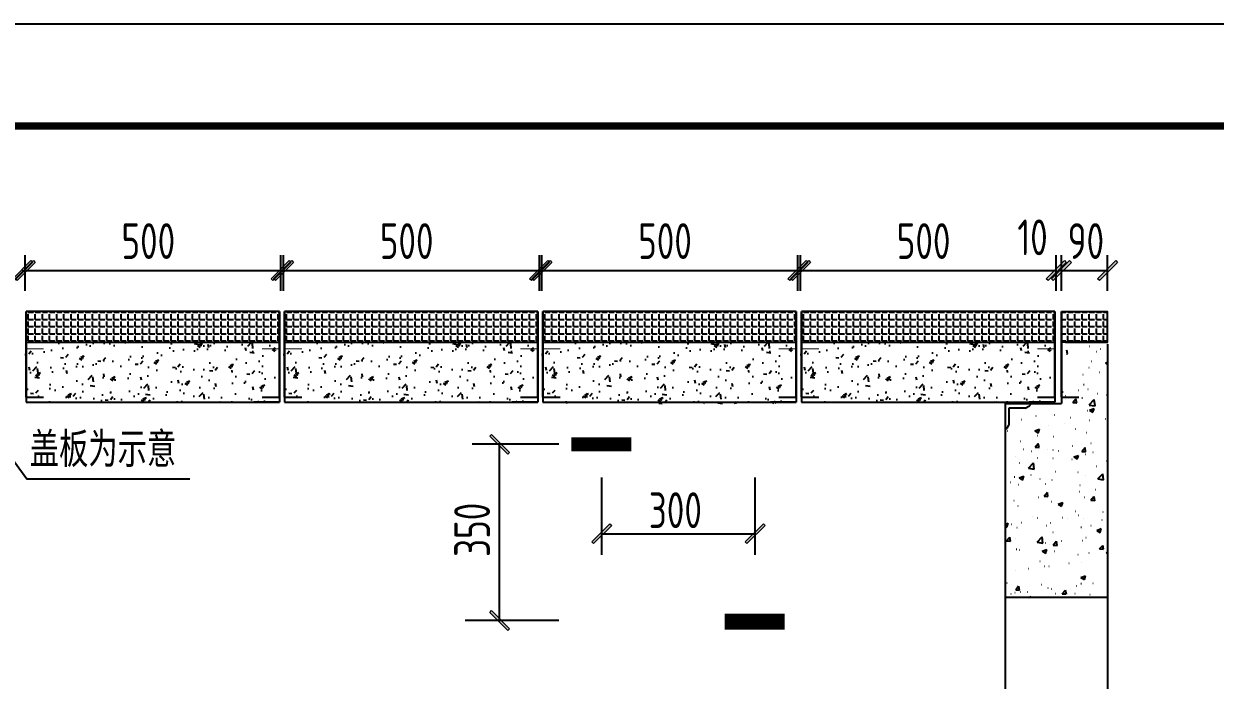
# Model space of a CAD drawing. Extents: x 2969 to 3809, y -1283 to -33.
# Drawn here: x 3081.2 to 3197.6, y -97.2 to -33 of the extents above; entities that cross this region are included whole.
import ezdxf
from ezdxf.enums import TextEntityAlignment as Align

# ---------------------------------------------------------------- set-up
doc = ezdxf.new("R2010")
doc.units = 0
doc.header["$LTSCALE"] = 10
for name, color, linetype in [('0-TK', 7, 'Continuous'), ('图层 1', 7, 'Continuous'), ('填充', 8, 'Continuous'), ('尺寸标注', 1, 'Continuous'), ('文字', 3, 'Continuous'), ('标注引线', 3, 'Continuous'), ('爬梯', 4, 'Continuous'), ('轮廓', 7, 'Continuous')]:
    doc.layers.add(name, color=color, linetype=linetype)
doc.styles.add('GJ', font='tssdeng.shx', dxfattribs={"width": 0.75, "bigfont": 'hztxt.shx'})
doc.styles.add('HZTXT', font='仿宋_GB2312_0.ttf', dxfattribs={"width": 0.6, "height": 1.25})
pattern_1 = [(0, (-231481.3498, -64504.8342), (0, 0.6985), [0.508, -0.1905]), (90, (-231481.3498, -64504.8342), (-0.6985, 4e-17), [0.508, -0.1905])]

# ---------------------------------------------------------------- blocks, each defined once
blk = doc.blocks.new('K-建筑标记')
at = {"lineweight": 5}
blk.add_hatch(color=256, dxfattribs=at).paths.add_polyline_path([(0.97, 0.8), (0.8, 0.97), (-0.97, -0.8), (-0.8, -0.97)])
blk.add_lwpolyline([(-0.8, -0.97), (-0.97, -0.8), (0.8, 0.97), (0.97, 0.8)], close=True, dxfattribs=at)
blk.add_lwpolyline([(0.09, -0.09), (-0.09, 0.09)], dxfattribs=at)

msp = doc.modelspace()

# ---------------------------------------------------------------- hatches: boundary and pattern name
at = {"layer": '填充'}
h = msp.add_hatch(dxfattribs=at)
h.set_pattern_fill('ANGLE', color=256, scale=0.1, style=0)
h.set_pattern_definition([(0, (-231557.1496, -64504.8342), (0, 0.6985), [0.508, -0.1905]), (90, (-231557.1496, -64504.8342), (-0.6985, 4e-17), [0.508, -0.1905])])
h.paths.add_polyline_path([(3106.143, -64.142), (3106.143, -61.134), (3103.648, -61.134), (3081.369, -61.134), (3081.369, -64.142)])
h = msp.add_hatch(dxfattribs=at)
h.set_pattern_fill('ANGLE', color=256, scale=0.1, style=0)
h.set_pattern_definition([(0, (-231531.89255, -64504.8342), (0, 0.6985), [0.508, -0.1905]), (90, (-231531.89255, -64504.8342), (-0.6985, 4e-17), [0.508, -0.1905])])
h.paths.add_polyline_path([(3131.4, -64.142), (3131.4, -61.134), (3128.905, -61.134), (3106.626, -61.134), (3106.626, -64.142)])
h = msp.add_hatch(dxfattribs=at)
h.set_pattern_fill('ANGLE', color=256, scale=0.1, style=0)
h.set_pattern_definition([(0, (-231506.6358, -64504.8342), (0, 0.6985), [0.508, -0.1905]), (90, (-231506.6358, -64504.8342), (-0.6985, 4e-17), [0.508, -0.1905])])
h.paths.add_polyline_path([(3156.657, -64.142), (3156.657, -61.134), (3154.162, -61.134), (3131.883, -61.134), (3131.883, -64.142)])
h = msp.add_hatch(dxfattribs=at)
h.set_pattern_fill('ANGLE', color=256, scale=0.1, style=0)
h.set_pattern_definition(pattern_1)
h.paths.add_polyline_path([(3181.943, -64.142), (3181.943, -61.134), (3179.448, -61.134), (3157.169, -61.134), (3157.169, -64.142)])
h = msp.add_hatch(dxfattribs=at)
h.set_pattern_fill('ANGLE', color=256, scale=0.1, style=0)
h.set_pattern_definition(pattern_1)
h.paths.add_polyline_path([(3187.063, -64.142), (3187.063, -61.134), (3182.599, -61.134), (3182.599, -64.142)])
h = msp.add_hatch(dxfattribs=at)
h.set_pattern_fill('AR-CONC', color=256, scale=0.02, style=0)
h.set_pattern_definition([(50, (-231557.1496, -64504.8342), (3.64369338, -0.31878171), [0.381, -4.191]), (355, (-231557.1496, -64504.8342), (-0.70485652, 3.82113286), [0.3048, -3.3528]), (100.451, (-231556.846, -64504.8608), (2.938850033, 3.502333756), [0.3238, -3.5618]), (46.1842, (-231557.1496, -64503.818), (5.42158082, -0.84084656), [0.5715, -6.2865]), (96.6356, (-231556.698, -64503.8883), (4.74808469, 4.94851112), [0.4857, -5.3427]), (351.184, (-231557.1496, -64503.818), (4.74809212, 4.94850236), [0.4572, -5.0292]), (21, (-231556.6416, -64504.0722), (3.032297597, -2.04531037), [0.381, -4.191]), (326, (-231556.6416, -64504.0722), (1.236040567, 3.68375932), [0.3048, -3.3528]), (71.4514, (-231556.389, -64504.2427), (4.268329815, 1.638457154), [0.3238, -3.5618]), (37.5, (-231557.1496, -64504.8342), (0.061772065, 1.6911007775), [0, -3.31216, 0, -3.4036, 0, -3.3655]), (7.5, (-231557.1496, -64504.8342), (1.33639325, 2.003611496), [0, -1.94056, 0, -3.23596, 0, -1.2827]), (327.5, (-231558.2825, -64504.8342), (2.711811903, -0.11457488), [0, -1.27, 0, -3.9624, 0, -5.2578]), (317.5, (-231558.7905, -64504.8342), (2.962583628, 0.50852982), [0, -1.651, 0, -2.63144, 0, -3.7338])])
h.paths.add_polyline_path([(3081.238, -70.018), (3105.762, -70.018), (3105.762, -64.142), (3081.238, -64.142)])
h = msp.add_hatch(dxfattribs=at)
h.set_pattern_fill('AR-CONC', color=256, scale=0.02, style=0)
h.set_pattern_definition([(50, (-231531.8926, -64504.8342), (3.64369338, -0.31878171), [0.381, -4.191]), (355, (-231531.8926, -64504.8342), (-0.70485652, 3.82113286), [0.3048, -3.3528]), (100.451, (-231531.589, -64504.8608), (2.938850033, 3.502333756), [0.3238, -3.5618]), (46.1842, (-231531.8926, -64503.818), (5.42158082, -0.84084656), [0.5715, -6.2865]), (96.6356, (-231531.441, -64503.8883), (4.74808469, 4.94851112), [0.4857, -5.3427]), (351.184, (-231531.8926, -64503.818), (4.74809212, 4.94850236), [0.4572, -5.0292]), (21, (-231531.3846, -64504.0722), (3.032297597, -2.04531037), [0.381, -4.191]), (326, (-231531.3846, -64504.0722), (1.236040567, 3.68375932), [0.3048, -3.3528]), (71.4514, (-231531.132, -64504.2427), (4.268329815, 1.638457154), [0.3238, -3.5618]), (37.5, (-231531.8926, -64504.8342), (0.061772065, 1.6911007775), [0, -3.31216, 0, -3.4036, 0, -3.3655]), (7.5, (-231531.8926, -64504.8342), (1.33639325, 2.003611496), [0, -1.94056, 0, -3.23596, 0, -1.2827]), (327.5, (-231533.0254, -64504.8342), (2.711811903, -0.11457488), [0, -1.27, 0, -3.9624, 0, -5.2578]), (317.5, (-231533.5334, -64504.8342), (2.962583628, 0.50852982), [0, -1.651, 0, -2.63144, 0, -3.7338])])
h.paths.add_polyline_path([(3106.495, -70.018), (3131.019, -70.018), (3131.019, -64.142), (3106.495, -64.142)])
h = msp.add_hatch(dxfattribs=at)
h.set_pattern_fill('AR-CONC', color=256, scale=0.02, style=0)
h.set_pattern_definition([(50, (-231506.6358, -64504.8342), (3.64369338, -0.31878171), [0.381, -4.191]), (355, (-231506.6358, -64504.8342), (-0.70485652, 3.82113286), [0.3048, -3.3528]), (100.451, (-231506.332, -64504.8608), (2.938850033, 3.502333756), [0.3238, -3.5618]), (46.1842, (-231506.6358, -64503.818), (5.42158082, -0.84084656), [0.5715, -6.2865]), (96.6356, (-231506.184, -64503.8883), (4.74808469, 4.94851112), [0.4857, -5.3427]), (351.184, (-231506.636, -64503.818), (4.74809212, 4.94850236), [0.4572, -5.0292]), (21, (-231506.1278, -64504.0722), (3.032297597, -2.04531037), [0.381, -4.191]), (326, (-231506.1278, -64504.0722), (1.236040567, 3.68375932), [0.3048, -3.3528]), (71.4514, (-231505.875, -64504.2427), (4.268329815, 1.638457154), [0.3238, -3.5618]), (37.5, (-231506.6358, -64504.8342), (0.061772065, 1.6911007775), [0, -3.31216, 0, -3.4036, 0, -3.3655]), (7.5, (-231506.6358, -64504.8342), (1.33639325, 2.003611496), [0, -1.94056, 0, -3.23596, 0, -1.2827]), (327.5, (-231507.7686, -64504.8342), (2.711811903, -0.11457488), [0, -1.27, 0, -3.9624, 0, -5.2578]), (317.5, (-231508.2766, -64504.8342), (2.962583628, 0.50852982), [0, -1.651, 0, -2.63144, 0, -3.7338])])
h.paths.add_polyline_path([(3156.276, -64.142), (3131.752, -64.142), (3131.752, -70.148), (3156.276, -70.148)])
h = msp.add_hatch(dxfattribs=at)
h.set_pattern_fill('AR-CONC', color=256, scale=0.02, style=0)
h.set_pattern_definition([(50, (-231481.3498, -64504.8342), (3.64369338, -0.31878171), [0.381, -4.191]), (355, (-231481.3498, -64504.8342), (-0.70485652, 3.82113286), [0.3048, -3.3528]), (100.451, (-231481.046, -64504.8608), (2.938850033, 3.502333756), [0.3238, -3.5618]), (46.1842, (-231481.35, -64503.818), (5.42158082, -0.84084656), [0.5715, -6.2865]), (96.6356, (-231480.898, -64503.8883), (4.74808469, 4.94851112), [0.4857, -5.3427]), (351.184, (-231481.35, -64503.818), (4.74809212, 4.94850236), [0.4572, -5.0292]), (21, (-231480.8418, -64504.0722), (3.032297597, -2.04531037), [0.381, -4.191]), (326, (-231480.8418, -64504.0722), (1.236040567, 3.68375932), [0.3048, -3.3528]), (71.4514, (-231480.589, -64504.2427), (4.268329815, 1.638457154), [0.3238, -3.5618]), (37.5, (-231481.3498, -64504.8342), (0.061772065, 1.6911007775), [0, -3.31216, 0, -3.4036, 0, -3.3655]), (7.5, (-231481.3498, -64504.8342), (1.33639325, 2.003611496), [0, -1.94056, 0, -3.23596, 0, -1.2827]), (327.5, (-231482.4826, -64504.8342), (2.711811903, -0.11457488), [0, -1.27, 0, -3.9624, 0, -5.2578]), (317.5, (-231482.9906, -64504.8342), (2.962583628, 0.50852982), [0, -1.651, 0, -2.63144, 0, -3.7338])])
h.paths.add_polyline_path([(3157.038, -70.018), (3181.562, -70.018), (3181.562, -64.142), (3157.038, -64.142)])

# ---------------------------------------------------------------- linework, layer by layer
at = {"linetype": 'Continuous', "const_width": 0.7}
msp.add_lwpolyline([(2994.454, -42.989), (3379.454, -42.989), (3379.454, -319.989), (2994.454, -319.989)], close=True, dxfattribs=at)
at = {"layer": '0-TK'}
msp.add_lwpolyline([(2969.454, -32.989), (3389.454, -32.989), (3389.454, -329.989), (2969.454, -329.989)], close=True, dxfattribs=at)
at = {"layer": '图层 1', "color": 1}
for points, const_width in [([(3081.369, -61.134), (3081.369, -69.54)], 0.2), ([(3106.143, -61.134), (3106.143, -69.54)], 0.2), ([(3106.626, -61.134), (3106.626, -69.54)], 0.2), ([(3131.4, -61.134), (3131.4, -69.54)], 0.2), ([(3131.883, -61.134), (3131.883, -69.54)], 0.2), ([(3156.657, -61.134), (3156.657, -69.54)], 0.2), ([(3157.169, -61.134), (3157.169, -69.54)], 0.2), ([(3181.943, -61.134), (3181.943, -69.54)], 0.2), ([(3182.599, -61.134), (3182.599, -69.54)], 0.2), ([(3081.369, -64.788), (3083.087, -64.788)], 0.1), ([(3104.424, -64.788), (3106.143, -64.788)], 0.1), ([(3106.626, -64.788), (3108.344, -64.788)], 0.1), ([(3129.681, -64.788), (3131.4, -64.788)], 0.1), ([(3131.883, -64.788), (3133.601, -64.788)], 0.1), ([(3154.938, -64.788), (3156.657, -64.788)], 0.1), ([(3157.169, -64.788), (3158.887, -64.788)], 0.1), ([(3180.224, -64.788), (3181.943, -64.788)], 0.1), ([(3081.369, -69.54), (3083.087, -69.54)], 0.2), ([(3104.424, -69.54), (3106.143, -69.54)], 0.2), ([(3106.626, -69.54), (3108.344, -69.54)], 0.2), ([(3129.681, -69.54), (3131.4, -69.54)], 0.2), ([(3131.883, -69.54), (3133.601, -69.54)], 0.2), ([(3154.938, -69.54), (3156.657, -69.54)], 0.2), ([(3157.169, -69.54), (3158.887, -69.54)], 0.2), ([(3180.224, -69.54), (3181.943, -69.54)], 0.2), ([(3182.599, -69.54), (3184.318, -69.54)], 0.2)]:
    msp.add_lwpolyline(points, dxfattribs=dict(at, const_width=const_width))
for points in [[(3182.599, -67.693), (3182.599, -61.265)], [(3182.596, -64.142), (3182.596, -70.148)]]:
    msp.add_lwpolyline(points, dxfattribs=at)
at = {"layer": '填充'}
for points in [[(3183.074, -64.974), (3183.136, -64.913)], [(3183.198, -65.3), (3183.136, -64.913)], [(3185.337, -64.533), (3185.374, -64.533)], [(3186.012, -65.043), (3186.048, -65.043)], [(3186.364, -64.79), (3186.4, -64.79)], [(3183.074, -65.3), (3183.198, -65.3)], [(3185.496, -65.999), (3185.533, -65.999)], [(3186.904, -66.191), (3187.1, -66.097)], [(3186.904, -66.191), (3187.1, -66.318)], [(3184.677, -67.306), (3184.702, -67.306)], [(3185.276, -66.633), (3185.312, -66.633)], [(3186.269, -67.085), (3186.302, -67.085)], [(3184.764, -68.295), (3184.8, -68.295)], [(3182.719, -69.001), (3182.755, -69.001)], [(3183.013, -69.417), (3182.976, -69.417)], [(3183.012, -69.797), (3183.038, -69.797)], [(3183.712, -70.054), (3184.002, -69.699)], [(3184.093, -70.087), (3184.002, -69.699)], [(3184.224, -68.841), (3184.26, -68.841)], [(3184.604, -69.602), (3184.641, -69.602)], [(3185.181, -68.744), (3185.214, -68.744)], [(3185.312, -70.275), (3185.79, -69.761)], [(3185.888, -70.369), (3185.79, -69.761)], [(3186.11, -69.16), (3186.142, -69.16)], [(3187.002, -69.283), (3187.038, -69.283)], [(3183.712, -70.054), (3184.093, -70.087)], [(3185.116, -70.847), (3185.152, -70.847)], [(3185.312, -70.308), (3185.888, -70.369)], [(3185.337, -70.785), (3185.79, -70.626)], [(3185.337, -70.785), (3185.667, -71.006)], [(3185.667, -71.006), (3185.79, -70.626)], [(3178.661, -71.712), (3178.694, -71.712)], [(3180.101, -71.361), (3180.13, -71.361)], [(3181.925, -71.263), (3181.95, -71.263)], [(3182.915, -72.093), (3182.94, -72.093)], [(3183.491, -71.52), (3183.516, -71.52)], [(3185.337, -71.774), (3185.374, -71.774)], [(3186.904, -71.651), (3186.94, -71.651)], [(3177.316, -72.828), (3177.352, -72.828)], [(3180.003, -72.828), (3180.456, -72.668)], [(3180.003, -72.828), (3180.322, -73.055)], [(3180.26, -73.276), (3180.286, -73.276)], [(3180.322, -73.055), (3180.456, -72.668)], [(3181.348, -72.324), (3181.377, -72.324)], [(3181.827, -73.374), (3181.863, -73.374)], [(3183.966, -72.639), (3184.002, -72.639)], [(3185.054, -72.983), (3185.083, -72.983)], [(3178.563, -73.816), (3178.599, -73.816)], [(3180.039, -74.424), (3180.322, -74.073)], [(3180.039, -74.424), (3180.42, -74.46)], [(3180.42, -74.46), (3180.322, -74.073)], [(3183.651, -74.301), (3183.684, -74.301)], [(3184.579, -74.84), (3184.898, -74.46)], [(3184.96, -74.877), (3184.898, -74.46)], [(3185.471, -74.044), (3185.496, -74.044)], [(3178.059, -75.289), (3178.084, -75.289)], [(3178.883, -74.62), (3178.915, -74.62)], [(3179.651, -74.804), (3179.687, -74.804)], [(3180.224, -75.474), (3180.26, -75.474)], [(3181.25, -74.62), (3181.279, -74.62)], [(3181.765, -74.681), (3181.79, -74.681)], [(3181.765, -75.51), (3181.79, -75.51)], [(3182.276, -74.779), (3182.306, -74.779)], [(3183.614, -75.608), (3183.651, -75.608)], [(3183.807, -75.38), (3184.26, -75.221)], [(3183.807, -75.38), (3184.126, -75.608)], [(3184.126, -75.608), (3184.26, -75.221)], [(3184.579, -74.84), (3184.96, -74.877)], [(3184.96, -75.098), (3184.993, -75.098)], [(3185.667, -74.902), (3185.692, -74.902)], [(3178.502, -75.952), (3178.534, -75.952)], [(3179.368, -76.466), (3179.873, -75.952)], [(3179.368, -76.466), (3179.941, -76.564)], [(3179.941, -76.564), (3179.873, -75.952)], [(3181.986, -76.785), (3182.022, -76.785)], [(3186.012, -76.278), (3186.048, -76.278)], [(3187.002, -75.767), (3187.038, -75.767)], [(3177.606, -77.842), (3177.642, -77.842)], [(3177.987, -77.332), (3178.023, -77.332)], [(3178.465, -77.429), (3178.915, -77.27)], [(3178.465, -77.429), (3178.792, -77.65)], [(3178.792, -77.65), (3178.915, -77.27)], [(3179.589, -77.111), (3179.626, -77.111)], [(3180.482, -77.523), (3180.518, -77.523)], [(3180.996, -78.001), (3181.029, -78.001)], [(3181.667, -77.614), (3181.692, -77.614)], [(3184.188, -76.879), (3184.224, -76.879)], [(3184.898, -77.198), (3184.924, -77.198)], [(3186.142, -77.523), (3186.657, -77.013)], [(3186.142, -77.523), (3186.719, -77.614)], [(3186.719, -77.614), (3186.657, -77.013)], [(3178.404, -78.063), (3178.44, -78.063)], [(3180.898, -79.211), (3181.218, -78.834)], [(3181.279, -79.247), (3181.218, -78.859)], [(3184.322, -78.762), (3184.347, -78.762)], [(3184.384, -78.124), (3184.42, -78.124)], [(3185.914, -78.577), (3185.95, -78.577)], [(3177.925, -79.627), (3177.961, -79.627)], [(3178.342, -80.166), (3178.378, -80.166)], [(3180.322, -79.308), (3180.358, -79.308)], [(3180.898, -79.211), (3181.279, -79.247)], [(3181.606, -79.725), (3181.631, -79.725)], [(3182.276, -80.007), (3182.719, -79.822)], [(3182.276, -80.007), (3182.596, -80.203)], [(3182.596, -80.203), (3182.719, -79.822)], [(3184.8, -79.308), (3184.833, -79.308)], [(3185.471, -79.591), (3185.754, -79.247)], [(3185.471, -79.591), (3185.852, -79.627)], [(3185.852, -79.663), (3185.79, -79.247)], [(3179.782, -81.252), (3179.811, -81.252)], [(3180.224, -81.321), (3180.26, -81.321)], [(3182.657, -81.289), (3182.687, -81.289)], [(3183.172, -81.386), (3183.198, -81.386)], [(3183.934, -80.677), (3183.966, -80.677)], [(3184.26, -81.068), (3184.286, -81.068)], [(3184.739, -81.448), (3184.764, -81.448)], [(3186.657, -80.749), (3186.682, -80.749)], [(3177.095, -81.984), (3177.385, -81.861)], [(3177.095, -82.154), (3177.254, -82.241)], [(3177.254, -82.241), (3177.385, -81.861)], [(3177.704, -81.958), (3177.729, -81.958)], [(3178.244, -82.277), (3178.28, -82.277)], [(3178.661, -81.799), (3178.694, -81.799)], [(3181.091, -82.082), (3181.12, -82.082)], [(3181.533, -81.828), (3181.569, -81.828)], [(3184.506, -82.241), (3184.543, -82.241)], [(3185.471, -82.082), (3185.496, -82.082)], [(3186.048, -82.56), (3186.49, -82.375)], [(3186.048, -82.56), (3186.364, -82.755)], [(3186.364, -82.755), (3186.49, -82.375)], [(3186.559, -81.542), (3186.584, -81.542)], [(3177.225, -83.584), (3177.544, -83.229)], [(3177.225, -83.584), (3177.606, -83.62)], [(3177.606, -83.62), (3177.544, -83.229)], [(3178.059, -83.327), (3178.084, -83.327)], [(3180.224, -83.718), (3180.702, -83.204)], [(3180.224, -83.718), (3180.775, -83.805)], [(3180.775, -83.805), (3180.702, -83.204)], [(3180.996, -83.78), (3181.029, -83.78)], [(3181.765, -82.726), (3181.79, -82.726)], [(3181.79, -84.001), (3182.084, -83.62)], [(3182.182, -84.033), (3182.11, -83.62)], [(3182.596, -83.584), (3182.625, -83.584)], [(3184.641, -83.559), (3184.677, -83.559)], [(3184.993, -83.266), (3185.022, -83.266)], [(3178.182, -84.413), (3178.219, -84.413)], [(3178.502, -84.475), (3178.534, -84.475)], [(3180.702, -84.609), (3181.156, -84.449)], [(3180.702, -84.609), (3181.029, -84.83)], [(3181.029, -84.83), (3181.156, -84.449)], [(3181.446, -83.964), (3181.472, -83.964)], [(3181.79, -84.001), (3182.182, -84.033)], [(3181.888, -84.609), (3181.925, -84.609)], [(3184.188, -84.927), (3184.224, -84.927)], [(3185.276, -84.768), (3185.312, -84.768)], [(3186.33, -84.381), (3186.657, -84.033)], [(3186.33, -84.381), (3186.719, -84.413)], [(3186.719, -84.413), (3186.657, -84.033)], [(3187.002, -84.768), (3187.1, -84.67)], [(3187.002, -84.768), (3187.1, -84.793)], [(3180.482, -85.565), (3180.518, -85.565)], [(3180.898, -86.075), (3180.934, -86.075)], [(3181.377, -86.075), (3181.41, -86.075)], [(3183.332, -85.756), (3183.357, -85.756)], [(3184.579, -85.659), (3184.604, -85.659)], [(3178.121, -86.524), (3178.146, -86.524)], [(3179.332, -86.296), (3179.368, -86.296)], [(3184.506, -87.161), (3184.96, -87.002)], [(3184.506, -87.161), (3184.833, -87.382)], [(3184.833, -87.382), (3184.96, -87.002)], [(3177.254, -87.701), (3177.287, -87.701)], [(3178.121, -88.371), (3178.404, -87.99)], [(3178.121, -88.371), (3178.502, -88.407)], [(3178.502, -88.407), (3178.44, -88.019)], [(3180.641, -87.86), (3180.677, -87.86)], [(3181.279, -88.179), (3181.312, -88.179)], [(3181.631, -88.273), (3181.667, -88.273)], [(3182.657, -88.762), (3182.976, -88.407)], [(3183.074, -88.823), (3182.976, -88.407)], [(3184.028, -87.99), (3184.064, -87.99)], [(3184.506, -87.769), (3184.543, -87.769)], [(3185.667, -87.737), (3185.692, -87.737)], [(3177.642, -88.787), (3177.667, -88.787)], [(3178.023, -88.628), (3178.059, -88.628)], [(3178.599, -88.566), (3178.632, -88.566)], [(3179.234, -88.591), (3179.27, -88.591)], [(3179.332, -89.142), (3179.626, -89.044)], [(3179.589, -89.142), (3179.626, -89.044)], [(3181.986, -88.725), (3182.022, -88.725)], [(3182.657, -88.762), (3183.038, -88.787)], [(3183.905, -88.725), (3183.934, -88.725)], [(3185.374, -88.848), (3185.41, -88.848)]]:
    msp.add_lwpolyline(points, dxfattribs=at)
at = {"layer": '尺寸标注'}
for p, q in [((3081.285, -57.134), (3106.288, -57.134)), ((3106.542, -57.134), (3131.571, -57.134)), ((3131.799, -57.134), (3156.827, -57.134)), ((3157.085, -57.134), (3182.084, -57.134)), ((3182.596, -57.134), (3187.1, -57.134)), ((3133.442, -74.142), (3124.974, -74.142)), ((3127.665, -91.389), (3127.665, -74.142)), ((3127.665, -91.389), (3127.665, -74.348)), ((3137.658, -84.962), (3137.658, -77.375)), ((3152.652, -84.962), (3152.652, -77.375)), ((3137.658, -82.887), (3152.652, -82.887)), ((3133.442, -91.389), (3124.296, -91.389))]:
    msp.add_line(p, q, dxfattribs=at)
for points in [[(3081.285, -59.134), (3081.285, -55.632)], [(3106.288, -59.134), (3106.288, -55.632)], [(3106.542, -59.134), (3106.542, -55.632)], [(3131.571, -59.134), (3131.571, -55.632)], [(3131.799, -59.134), (3131.799, -55.632)], [(3156.827, -59.134), (3156.827, -55.632)], [(3157.085, -59.134), (3157.085, -55.632)], [(3182.084, -59.134), (3182.084, -55.632)], [(3182.084, -59.134), (3182.084, -55.634)], [(3182.596, -59.134), (3182.596, -55.632)], [(3182.596, -59.134), (3182.596, -55.634)], [(3187.1, -59.134), (3187.1, -55.632)]]:
    msp.add_lwpolyline(points, dxfattribs=at)
msp.add_point((3152.652, -82.887), dxfattribs=at)
at = {"layer": '标注引线'}
msp.add_lwpolyline([(3074.501, -68.006), (3081.434, -77.52), (3097.369, -77.52)], dxfattribs=at)
at = {"layer": '爬梯', "const_width": 1.369}
for points in [[(3134.681, -74.142), (3140.531, -74.142)], [(3149.675, -91.389), (3155.525, -91.389)], [(3149.675, -91.595), (3155.525, -91.595)]]:
    msp.add_lwpolyline(points, dxfattribs=at)
at = {"layer": '轮廓'}
for points in [[(3103.648, -61.134), (3081.369, -61.134)], [(3081.369, -61.134), (3081.369, -70.018)], [(3106.143, -61.134), (3103.648, -61.134)], [(3106.143, -61.134), (3106.143, -70.018)], [(3128.905, -61.134), (3106.626, -61.134)], [(3106.626, -61.134), (3106.626, -70.018)], [(3131.4, -61.134), (3128.905, -61.134)], [(3131.4, -61.134), (3131.4, -70.018)], [(3154.162, -61.134), (3131.883, -61.134)], [(3131.883, -61.134), (3131.883, -70.018)], [(3156.657, -61.134), (3154.162, -61.134)], [(3156.657, -61.134), (3156.657, -70.018)], [(3179.448, -61.134), (3157.169, -61.134)], [(3157.169, -61.134), (3157.169, -70.018)], [(3181.943, -61.134), (3179.448, -61.134)], [(3181.943, -61.134), (3181.943, -70.018)], [(3182.599, -61.134), (3182.599, -70.148)], [(3182.599, -61.134), (3187.063, -61.134), (3187.063, -64.142), (3182.599, -64.142)], [(3081.369, -64.142), (3106.143, -64.142)], [(3106.626, -64.142), (3131.4, -64.142)], [(3131.883, -64.142), (3156.657, -64.142)], [(3157.169, -64.142), (3181.943, -64.142)], [(3182.98, -64.142), (3187.1, -64.142)], [(3187.136, -64.142), (3182.98, -64.142)], [(3182.98, -64.142), (3187.099, -64.142)], [(3187.099, -64.142), (3187.074, -64.142)], [(3187.1, -64.142), (3187.136, -64.142)], [(3187.1, -64.348), (3187.1, -129.37)], [(3081.369, -70.018), (3083.864, -70.018)], [(3081.369, -70.018), (3106.143, -70.018)], [(3106.143, -70.018), (3103.648, -70.018)], [(3106.143, -70.018), (3103.913, -70.018)], [(3106.626, -70.018), (3109.121, -70.018)], [(3106.626, -70.018), (3131.4, -70.018)], [(3131.4, -70.018), (3128.905, -70.018)], [(3131.4, -70.018), (3129.17, -70.018)], [(3131.883, -70.018), (3134.377, -70.018)], [(3131.883, -70.018), (3156.657, -70.018)], [(3156.657, -70.018), (3154.162, -70.018)], [(3156.657, -70.018), (3154.427, -70.018)], [(3157.169, -70.018), (3159.663, -70.018)], [(3157.169, -70.018), (3181.943, -70.018)], [(3177.095, -70.148), (3177.095, -119.377)], [(3177.095, -70.148), (3182.599, -70.148)], [(3179.049, -70.59), (3177.446, -70.59)], [(3177.446, -70.59), (3177.446, -72.252)], [(3179.049, -70.59), (3179.466, -70.369)], [(3181.943, -70.018), (3179.448, -70.018)], [(3179.466, -70.369), (3179.553, -70.275)], [(3179.553, -70.275), (3179.553, -70.148)], [(3181.943, -70.018), (3179.713, -70.018)], [(3177.095, -72.606), (3177.225, -72.606)], [(3177.225, -72.606), (3177.287, -72.545)], [(3177.287, -72.545), (3177.446, -72.252)], [(3187.1, -89.142), (3177.095, -89.142)]]:
    msp.add_lwpolyline(points, dxfattribs=at)

# ---------------------------------------------------------------- block references
at = {"layer": '尺寸标注'}
for p in [(3081.031, -57.134), (3081.285, -57.134), (3106.288, -57.134), (3106.542, -57.134), (3131.571, -57.134), (3131.799, -57.134), (3156.827, -57.134), (3157.085, -57.134), (3182.084, -57.134), (3182.596, -57.134), (3187.1, -57.134), (3137.658, -82.887), (3152.652, -82.887)]:
    msp.add_blockref('K-建筑标记', p, dxfattribs=at)
at = {"layer": '尺寸标注', "rotation": 90}
for p in [(3127.665, -74.142), (3127.665, -91.389)]:
    msp.add_blockref('K-建筑标记', p, dxfattribs=at)

# ---------------------------------------------------------------- texts
at = {"layer": '尺寸标注', "style": 'GJ', "width": 0.75}
for s, p in [('10', (3178.284, -55.634)), ('500', (3090.695, -56.001)), ('500', (3115.953, -56.001)), ('500', (3141.209, -56.001)), ('500', (3166.492, -56.001)), ('90', (3183.205, -56.001))]:
    msp.add_text(s, height=3.5, dxfattribs=at).set_placement(p)
msp.add_text('300', height=3.5, dxfattribs=at).set_placement((3144.849, -80.587), align=Align.MIDDLE_CENTER)
msp.add_text('350', height=3.5, rotation=90, dxfattribs=at).set_placement((3124.975, -82.507), align=Align.MIDDLE_CENTER)
at = {"layer": '文字', "style": 'HZTXT', "width": 0.7}
msp.add_text('盖板为示意', height=3, dxfattribs=at).set_placement((3081.731, -76.044))

doc.saveas('drawing.dxf')
